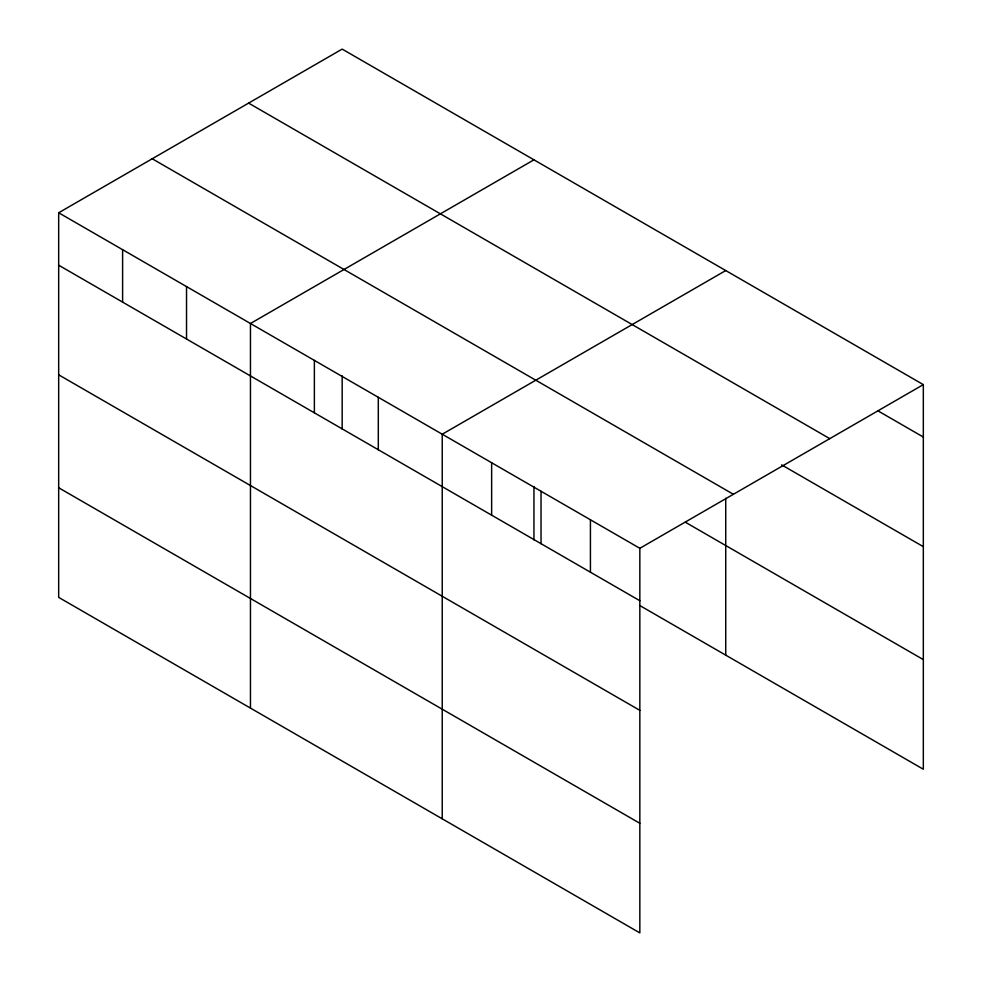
<?xml version="1.0" encoding="UTF-8"?>
<svg xmlns="http://www.w3.org/2000/svg" width="982" height="982" viewBox="0 0 982 982"><rect width="100%" height="100%" fill="white"/><g stroke="black" fill="none" stroke-linecap="round" stroke-linejoin="round"><path stroke-width="1.47" d="M58.674 212.775L639.834 548.3L639.834 932.9L58.674 597.375L58.674 212.775L342.166 49.1L923.326 384.625L923.326 769.225L639.626 605.428M533.95 159.82L250.459 323.508L250.459 708.096M725.735 270.553L442.231 434.228L442.231 818.816M639.834 548.3L923.326 384.625M877.834 410.783L923.326 437.051M248.618 103.11L829.778 438.647M781.635 464.867L923.326 546.667M152.222 158.765L733.382 494.29M685.289 522.178L923.326 659.609M58.674 265.201L639.834 600.726M58.674 374.817L639.834 710.342M58.674 487.759L639.834 823.284M725.735 498.218L725.735 655.141M590.428 519.785L590.428 572.211M541.033 491.27L541.033 543.684M533.95 486.569L533.95 539.855M491.638 462.743L491.638 515.169M378.303 397.317L378.303 449.744M342.166 375.836L342.166 429.122M314.375 360.406L314.375 412.833M186.531 286.597L186.531 339.023M122.603 249.686L122.603 302.112"/></g></svg>
